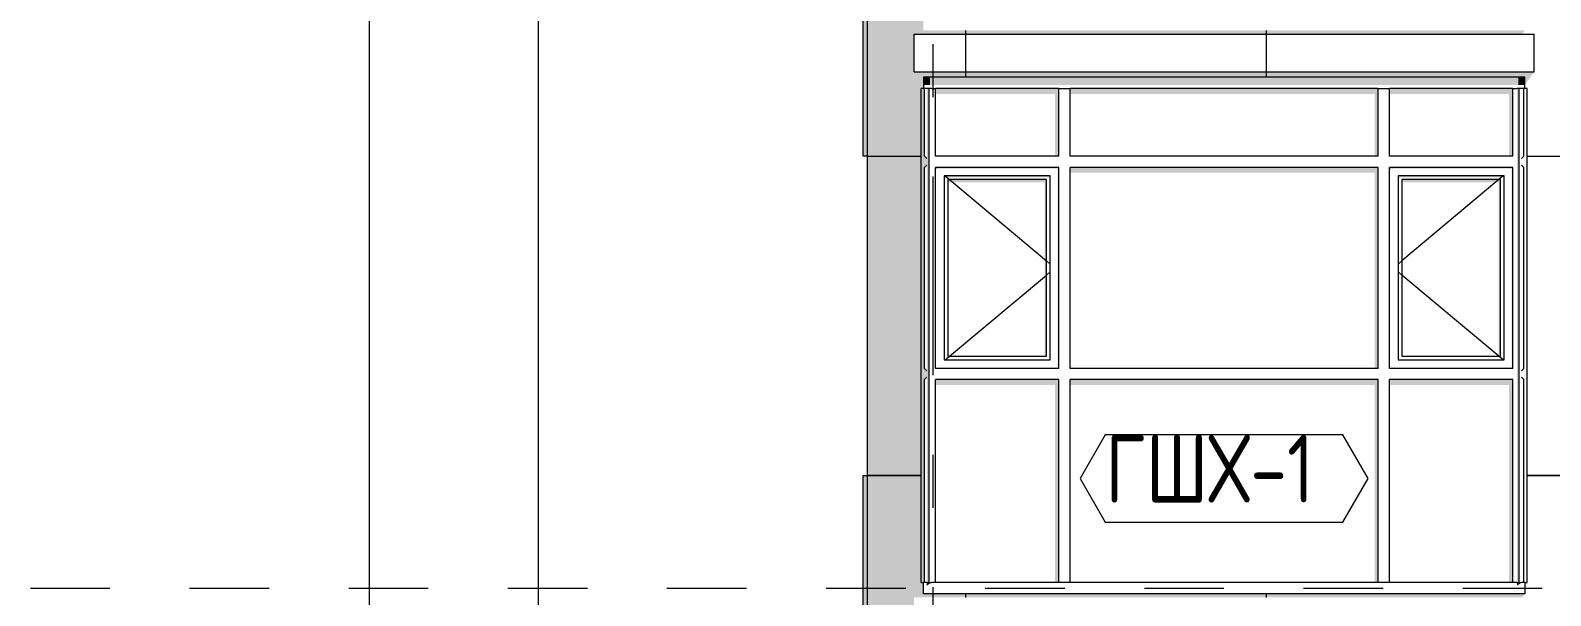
# Model space of a CAD drawing. Header units: millimetres. Extents: x 18162 to 7085488, y 72188 to 247925.
# Drawn here: x 4805139 to 4813226, y 106797 to 109807 of the extents above; entities that cross this region are included whole.
import ezdxf
from ezdxf.enums import TextEntityAlignment as Align

# ---------------------------------------------------------------- set-up
doc = ezdxf.new("R2010")
doc.units = ezdxf.units.MM
doc.header["$MEASUREMENT"] = 0
doc.linetypes.add('Dashed', pattern=[423.333333, 211.666667, -211.666667])
doc.linetypes.add('Double Dashed', pattern=[1093.611073, 529.166651, -211.666656, 141.111112, -211.666656])
for name, color, linetype in [('Finish - Wall', 7, 'Continuous'), ('Structural - Bearing', 7, 'Continuous'), ('Structural - Grid', 7, 'Continuous')]:
    doc.layers.add(name, color=color, linetype=linetype)
doc.styles.add('GENERATED_STYLE_3', font='', dxfattribs={"width": 0.8})
doc.styles.get('GENERATED_STYLE_3').set_extended_font_data('ISOCPEUR MON')
doc.dimstyles.new('GENERATED_STYLE__15', dxfattribs={"dimtxt": 440.00001, "dimasz": 228, "dimexe": 0.18, "dimexo": 150, "dimgap": 0, "dimtad": 1, "dimdec": 0, "dimzin": 0, "dimdsep": 46, "dimtxsty": 'GENERATED_STYLE_3', "dimblk": 'ARROWHEAD_2', "dimblk1": 'ARROWHEAD_2', "dimblk2": 'ARROWHEAD_2', "dimcen": 0.09, "dimclrd": 13, "dimclre": 13, "dimclrt": 13, "dimadec": 0, "dimazin": 0, "dimtfac": 1, "dimtdec": 4, "dimtmove": 0, "dimatfit": 3, "dimfxl": 1, "dimtolj": 1, "dimtzin": 0, "dimarcsym": 0})

# ---------------------------------------------------------------- blocks, each defined once
blk = doc.blocks.new('*X1815', base_point=(4860813, 82836.7))
at = {"layer": 'Structural - Bearing', "color": 8, "linetype": 'Continuous', "lineweight": 13}
for p, q in [((4810113, 109586.7), (4810113, 109556.7)), ((4811713, 109586.7), (4811713, 109556.7)), ((4809589.5, 109136.7), (4809613, 109136.7)), ((4809613, 109136.7), (4809877.1, 109136.7)), ((4813101.9, 109136.7), (4813313, 109136.7)), ((4809589.5, 107436.7), (4809613, 107436.7)), ((4809613, 107436.7), (4809589.5, 107436.7)), ((4809877.1, 107436.7), (4809613, 107436.7)), ((4809613, 107436.7), (4809877.1, 107436.7)), ((4813313, 107436.7), (4813101.9, 107436.7)), ((4813101.9, 107436.7), (4813313, 107436.7)), ((4810113, 106806.7), (4810113, 106786.7)), ((4811713, 106806.7), (4811713, 106786.7))]:
    blk.add_line(p, q, dxfattribs=at)
blk = doc.blocks.new('*X1862', base_point=(4860813, 82836.7))
at = {"layer": 'Structural - Bearing', "color": 8, "linetype": 'Continuous', "lineweight": 13}
for p, q in [((4810113, 109806.7), (4810113, 109786.7)), ((4811713, 109806.7), (4811713, 109786.7))]:
    blk.add_line(p, q, dxfattribs=at)
blk = doc.blocks.new('*X1867', base_point=(4860813, 82836.7))
at = {"layer": 'Structural - Bearing', "color": 7, "linetype": 'Continuous', "lineweight": 9}
for p, q in [((4810113, 109786.7), (4810113, 109586.7)), ((4811713, 109786.7), (4811713, 109586.7))]:
    blk.add_line(p, q, dxfattribs=at)
blk = doc.blocks.new('*X1990', base_point=(4860813, 82836.7))
at = {"layer": 'Structural - Bearing', "color": 7, "linetype": 'Continuous', "lineweight": 9}
blk.add_line((4809589.5, 109136.7), (4809569.5, 109136.7), dxfattribs=at)
blk = doc.blocks.new('*D2154', base_point=(4860813, 82836.7))
at = {"color": 12, "linetype": 'Continuous', "lineweight": 35}
for p, q in [((4807691.8, 121673.3), (4807991.8, 121500.1)), ((4807691.8, 88873.3), (4807991.8, 88700.1))]:
    blk.add_line(p, q, dxfattribs=at)
at = {"color": 13, "linetype": 'Continuous', "lineweight": 13}
for p, q in [((4809319.9, 121586.7), (4807616.8, 121586.7)), ((4807841.8, 88786.7), (4807841.8, 121586.7)), ((4809239.5, 88786.7), (4807616.8, 88786.7)), ((4807841.8, 88586.7), (4807841.8, 88786.7))]:
    blk.add_line(p, q, dxfattribs=at)
at = {"color": 13, "lineweight": 13, "char_height": 440, "attachment_point": 7, "rotation": 90, "style": 'GENERATED_STYLE_3'}
for s, insert in [('\\A1;{\\pql;\\fISOCPEUR MON|b0|i0|c0|p0;\\W0.800000;200}', (4807881.5, 120762.3)), ('\\A1;{\\pql;\\fISOCPEUR MON|b0|i0|c0|p0;\\W0.800000;32,800}', (4807969.4, 104141.6))]:
    blk.add_mtext(s, dxfattribs=dict(at, insert=insert))
blk = doc.blocks.new('ARROWHEAD_2')
at = {"color": 0, "linetype": 'Continuous', "lineweight": 0}
for p, q in [((-0.378, -0.655), (0.378, 0.655)), ((0, 0), (-1, 0))]:
    blk.add_line(p, q, dxfattribs=at)
blk = doc.blocks.new('*D2162', base_point=(4860813, 82836.7))
at = {"color": 12, "linetype": 'Continuous', "lineweight": 35}
for p, q in [((4806791.8, 129223.3), (4807091.8, 129050.1)), ((4806791.8, 82823.3), (4807091.8, 82650.1))]:
    blk.add_line(p, q, dxfattribs=at)
at = {"color": 13, "linetype": 'Continuous', "lineweight": 13}
for p, q in [((4809439.5, 129136.7), (4806716.8, 129136.7)), ((4806941.8, 82736.7), (4806941.8, 129136.7)), ((4809439.5, 82736.7), (4806716.8, 82736.7)), ((4806941.8, 82590), (4806941.8, 82736.7))]:
    blk.add_line(p, q, dxfattribs=at)
at = {"color": 13, "lineweight": 13, "insert": (4807069.4, 105225.3), "char_height": 440, "attachment_point": 7, "rotation": 90, "style": 'GENERATED_STYLE_3'}
blk.add_mtext('\\A1;{\\pql;\\fISOCPEUR MON|b0|i0|c0|p0;\\W0.800000;46,400}', dxfattribs=at)
blk = doc.blocks.new('Label_101_3', base_point=(4811489.5, 107186.7))
at = {"color": 13, "linetype": 'Continuous', "lineweight": 13, "flags": 128}
blk.add_lwpolyline([(4810723.1, 107420.9), (4810857.2, 107188.7), (4812121.8, 107188.7), (4812255.9, 107420.9), (4812121.8, 107653.2), (4810857.2, 107653.2)], close=True, dxfattribs=at)
at = {"color": 13, "lineweight": 13, "insert": (4810857.2, 107652.5), "char_height": 360, "attachment_point": 1, "style": 'GENERATED_STYLE_3'}
blk.add_mtext('\\A1;{\\pql;\\pt0,253000;\\fISOCPEUR MON|b0|i0|c0|p0;\\W0.800000;ГШХ-1\\fISOCPEUR MON|b0|i0|c0|p0;\\W0.800000;\\A1{\\H.66x;\\S^  ;}\\fISOCPEUR MON|b0|i0|c0|p0;\\W0.800000;\\fISOCPEUR MON|b0|i0|c0|p0;\\W0.800000;\\A1{\\H.66x;\\S^  ;}\\fISOCPEUR MON|b0|i0|c0|p0;\\W0.800000; \\fISOCPEUR MON|b0|i0|c0|p0;\\W0.800000;\\fISOCPEUR MON|b0|i0|c0|p0;\\W0.800000;\\fISOCPEUR MON|b0|i0|c0|p0;\\W0.800000;\\fISOCPEUR MON|b0|i0|c0|p0;\\W0.800000;\\fISOCPEUR MON|b0|i0|c0|p0;\\W0.800000;\\fISOCPEUR MON|b0|i0|c0|p0;\\W0.800000;\\fISOCPEUR MON|b0|i0|c0|p0;\\W0.800000;\\fISOCPEUR MON|b0|i0|c0|p0;\\W0.800000;\\fISOCPEUR MON|b0|i0|c0|p0;\\W0.800000;\\fISOCPEUR MON|b0|i0|c0|p0;\\W0.800000;\\fISOCPEUR MON|b0|i0|c0|p0;\\W0.800000;\\fISOCPEUR MON|b0|i0|c0|p0;\\W0.800000;\\fISOCPEUR MON|b0|i0|c0|p0;\\W0.800000;\\fISOCPEUR MON|b0|i0|c0|p0;\\W0.800000;\\fISOCPEUR MON|b0|i0|c0|p0;\\W0.800000;\\fISOCPEUR MON|b0|i0|c0|p0;\\W0.800000;\\fISOCPEUR MON|b0|i0|c0|p0;\\W0.800000;\\fISOCPEUR MON|b0|i0|c0|p0;\\W0.800000;\\fISOCPEUR MON|b0|i0|c0|p0;\\W0.800000;\\fISOCPEUR MON|b0|i0|c0|p0;\\W0.800000;\\fISOCPEUR MON|b0|i0|c0|p0;\\W0.800000;\\fISOCPEUR MON|b0|i0|c0|p0;\\W0.800000;\\fISOCPEUR MON|b0|i0|c0|p0;\\W0.800000;\\fISOCPEUR MON|b0|i0|c0|p0;\\W0.800000;\\fISOCPEUR MON|b0|i0|c0|p0;\\W0.800000;\\fISOCPEUR MON|b0|i0|c0|p0;\\W0.800000;\\fISOCPEUR MON|b0|i0|c0|p0;\\W0.800000;\\fISOCPEUR MON|b0|i0|c0|p0;\\W0.800000;\\fISOCPEUR MON|b0|i0|c0|p0;\\W0.800000;\\fISOCPEUR MON|b0|i0|c0|p0;\\W0.800000;\\fISOCPEUR MON|b0|i0|c0|p0;\\W0.800000;\\fISOCPEUR MON|b0|i0|c0|p0;\\W0.800000;\\fISOCPEUR MON|b0|i0|c0|p0;\\W0.800000;\\fISOCPEUR MON|b0|i0|c0|p0;\\W0.800000;\\fISOCPEUR MON|b0|i0|c0|p0;\\W0.800000;\\fISOCPEUR MON|b0|i0|c0|p0;\\W0.800000;\\fISOCPEUR MON|b0|i0|c0|p0;\\W0.800000;\\fISOCPEUR MON|b0|i0|c0|p0;\\W0.800000;\\fISOCPEUR MON|b0|i0|c0|p0;\\W0.800000;\\fISOCPEUR MON|b0|i0|c0|p0;\\W0.800000;\\fISOCPEUR MON|b0|i0|c0|p0;\\W0.800000;\\fISOCPEUR MON|b0|i0|c0|p0;\\W0.800000;\\fISOCPEUR MON|b0|i0|c0|p0;\\W0.800000;}', dxfattribs=at)
blk = doc.blocks.new('Standard grid marker[368]_3', base_point=(4809939.5, 142836.7))
at = {"layer": 'Structural - Grid', "color": 13, "linetype": 'Double Dashed', "lineweight": 13, "ltscale": 2}
blk.add_line((4809939.5, 141836.7), (4809939.5, 80336.7), dxfattribs=at)
at = {"layer": 'Structural - Grid', "color": 13, "lineweight": 13, "style": 'GENERATED_STYLE_3'}
blk.add_attdef('AC_MarkerText_1', text='', height=500, rotation=360, dxfattribs=at).set_placement((4809939.5, 78986.7), align=Align.TOP_CENTER)

msp = doc.modelspace()

# ---------------------------------------------------------------- hatches: boundary and pattern name
at = {"layer": 'Finish - Wall', "linetype": 'Continuous', "lineweight": 0}
for points in [[(4809889.5, 109556.7), (4809889.5, 109516), (4809924.5, 109516), (4809924.5, 109556.7)], [(4809924.5, 109556.7), (4809924.5, 109516), (4810639.5, 109516), (4810639.5, 109556.7)], [(4812339.5, 109556.7), (4810639.5, 109556.7), (4810639.5, 109516), (4812339.5, 109516)], [(4812339.5, 109556.7), (4812339.5, 109516), (4813054.5, 109516), (4813054.5, 109556.7)], [(4813054.5, 109556.7), (4813054.5, 109516), (4813089.5, 109516), (4813089.5, 109556.7)], [(4809877.1, 109106.7), (4809919.5, 109106.7), (4809919.5, 109496.7), (4809907.1, 109496.7), (4809907.1, 109124.1), (4809894.5, 109136.7), (4809894.5, 109496.7), (4809877.1, 109496.7)], [(4809954.5, 109496.7), (4809954.5, 109468.4), (4810589.5, 109468.4), (4810589.5, 109136.7), (4810609.5, 109136.7), (4810609.5, 109496.7)], [(4812309.5, 109496.7), (4810669.5, 109496.7), (4810669.5, 109468.4), (4812289.5, 109468.4), (4812289.5, 109136.7), (4812309.5, 109136.7)], [(4812369.5, 109496.7), (4812369.5, 109468.4), (4813004.5, 109468.4), (4813004.5, 109136.7), (4813024.5, 109136.7), (4813024.5, 109496.7)], [(4813047.1, 109106.7), (4813059.5, 109106.7), (4813059.5, 109496.7), (4813047.1, 109496.7)], [(4813084.5, 109489.6), (4813089.5, 109496.7), (4813084.5, 109496.7)], [(4813047.1, 107976.7), (4813059.5, 107976.7), (4813059.5, 109106.7), (4813047.1, 109106.7)], [(4813084.5, 109136.7), (4813071.9, 109124.1), (4813078.2, 109127.8)], [(4809961.6, 109069.6), (4809954.5, 109076.7), (4809954.5, 109069.6)], [(4809954.5, 109076.7), (4809961.6, 109069.6), (4810602.4, 109069.6), (4810609.5, 109076.7)], [(4809999.5, 109031.7), (4809999.5, 109024.6), (4810006.6, 109024.6)], [(4810564.5, 109031.7), (4809999.5, 109031.7), (4810006.6, 109024.6), (4810557.4, 109024.6)], [(4810564.5, 109031.7), (4810557.4, 109024.6), (4810559.5, 109024.6), (4810559.5, 108056.7), (4810564.5, 108051.7)], [(4810602.4, 109069.6), (4810604.5, 109069.6), (4810604.5, 108011.7), (4810609.5, 108006.7), (4810609.5, 109076.7)], [(4810669.5, 109076.7), (4810669.5, 109048.4), (4812289.5, 109048.4), (4812289.5, 108006.7), (4812309.5, 108006.7), (4812309.5, 109076.7)], [(4812376.6, 109069.6), (4812369.5, 109076.7), (4812369.5, 109069.6)], [(4812369.5, 109076.7), (4812376.6, 109069.6), (4813017.4, 109069.6), (4813024.5, 109076.7)], [(4812414.5, 109031.7), (4812414.5, 109024.6), (4812421.6, 109024.6)], [(4812414.5, 109031.7), (4812421.6, 109024.6), (4812972.4, 109024.6), (4812979.5, 109031.7)], [(4812979.5, 109031.7), (4812972.4, 109024.6), (4812974.5, 109024.6), (4812974.5, 108056.7), (4812979.5, 108051.7)], [(4813024.5, 109076.7), (4813017.4, 109069.6), (4813019.5, 109069.6), (4813019.5, 108011.7), (4813024.5, 108006.7)], [(4810544.5, 109011.7), (4810019.5, 109011.7), (4810019.5, 108997.5), (4810534.5, 108997.5), (4810534.5, 108071.7), (4810544.5, 108071.7)], [(4812959.5, 109011.7), (4812434.5, 109011.7), (4812434.5, 108997.5), (4812949.5, 108997.5), (4812949.5, 108071.7), (4812959.5, 108071.7)], [(4810559.5, 108051.7), (4810564.5, 108051.7), (4810559.5, 108056.7)], [(4812974.5, 108051.7), (4812979.5, 108051.7), (4812974.5, 108056.7)], [(4809877.1, 106866.7), (4809894.5, 106866.7), (4809894.5, 107946.7), (4809907.1, 107959.3), (4809907.1, 106866.7), (4809919.5, 106866.7), (4809919.5, 107976.7), (4809877.1, 107976.7)], [(4810604.5, 108011.7), (4810604.5, 108006.7), (4810609.5, 108006.7)], [(4813019.5, 108006.7), (4813024.5, 108006.7), (4813019.5, 108011.7)], [(4813047.1, 106866.7), (4813059.5, 106866.7), (4813059.5, 107976.7), (4813047.1, 107976.7)], [(4813084.5, 108006.7), (4813071.9, 107994.1), (4813078.2, 107997.8)], [(4810609.5, 107946.7), (4809954.5, 107946.7), (4809954.5, 107918.4), (4810589.5, 107918.4), (4810589.5, 106866.7), (4810609.5, 106866.7)], [(4810669.5, 107946.7), (4810669.5, 107918.4), (4812289.5, 107918.4), (4812289.5, 106866.7), (4812309.5, 106866.7), (4812309.5, 107946.7)], [(4812369.5, 107946.7), (4812369.5, 107918.4), (4813004.5, 107918.4), (4813004.5, 106866.7), (4813024.5, 106866.7), (4813024.5, 107946.7)], [(4809907.1, 106849.1), (4809924.5, 106861.4), (4809924.5, 106866.7), (4809907.1, 106866.7)], [(4809924.5, 106861.4), (4809931.9, 106866.7), (4809924.5, 106866.7)], [(4813047.1, 106849.1), (4813054.5, 106854.4), (4813054.5, 106866.7), (4813047.1, 106866.7)], [(4813071.9, 106866.7), (4813054.5, 106866.7), (4813054.5, 106854.4)]]:
    msp.add_hatch(color=49, dxfattribs=at).paths.add_polyline_path(points)
h = msp.add_hatch(color=49, dxfattribs=at)
h.paths.add_polyline_path([(4809877.1, 109106.7), (4809877.1, 107976.7), (4809919.5, 107976.7), (4809919.5, 109106.7)])
h.paths.add_polyline_path([(4809894.5, 108006.7), (4809894.5, 109076.7), (4809907.1, 109089.3), (4809907.1, 107994.1)], flags=0)
at = {"layer": 'Structural - Bearing', "linetype": 'Continuous', "lineweight": 0}
for points in [[(4809839.5, 112736.7), (4809589.5, 112736.7), (4809589.5, 109736.7), (4809839.5, 109736.7), (4809839.5, 109786.7), (4813075.4, 109786.7), (4813089.5, 109806.7), (4809889.5, 109806.7), (4809889.5, 109866.7), (4809877.1, 109866.7), (4809877.1, 112496.7), (4809889.5, 112496.7), (4809889.5, 112556.7), (4813089.5, 112556.7), (4813089.5, 112516), (4813139.5, 112586.7), (4809839.5, 112586.7)], [(4809569.5, 109136.7), (4809589.5, 109136.7), (4809589.5, 110436.7), (4809569.5, 110436.7)], [(4809589.5, 106736.7), (4809839.5, 106736.7), (4809839.5, 106786.7), (4813075.4, 106786.7), (4813089.5, 106806.7), (4809889.5, 106806.7), (4809889.5, 106866.7), (4809877.1, 106866.7), (4809877.1, 109496.7), (4809889.5, 109496.7), (4809889.5, 109556.7), (4813089.5, 109556.7), (4813089.5, 109516), (4813139.5, 109586.7), (4809839.5, 109586.7), (4809839.5, 109736.7), (4809589.5, 109736.7)], [(4809569.5, 106136.7), (4809589.5, 106136.7), (4809589.5, 107436.7), (4809569.5, 107436.7)]]:
    msp.add_hatch(color=49, dxfattribs=at).paths.add_polyline_path(points)

# ---------------------------------------------------------------- linework, layer by layer
at = {"color": 8, "linetype": 'Dashed', "lineweight": 13, "ltscale": 2}
msp.add_line((4805138.5, 106836.7), (4846132, 106836.7), dxfattribs=at)
at = {"layer": 'Finish - Wall', "color": 7, "linetype": 'Continuous', "lineweight": 9}
for p, q in [((4809889.5, 109556.7), (4809889.5, 109496.7)), ((4809924.5, 109556.7), (4809889.5, 109556.7)), ((4810639.5, 109556.7), (4809924.5, 109556.7)), ((4812339.5, 109556.7), (4810639.5, 109556.7)), ((4813054.5, 109556.7), (4812339.5, 109556.7)), ((4813089.5, 109556.7), (4813054.5, 109556.7)), ((4813089.5, 109496.7), (4813089.5, 109556.7)), ((4809889.5, 109496.7), (4809877.1, 109496.7)), ((4809877.1, 109106.7), (4809877.1, 109496.7)), ((4809894.5, 109496.7), (4809889.5, 109496.7)), ((4809907.1, 109496.7), (4809894.5, 109496.7)), ((4809894.5, 109136.7), (4809894.5, 109496.7)), ((4809919.5, 109496.7), (4809907.1, 109496.7)), ((4809931.9, 109496.7), (4809919.5, 109496.7)), ((4809919.5, 109106.7), (4809919.5, 109496.7)), ((4809931.9, 109496.7), (4809954.5, 109496.7)), ((4810609.5, 109496.7), (4809954.5, 109496.7)), ((4809954.5, 109136.7), (4809954.5, 109496.7)), ((4810609.5, 109496.7), (4810669.5, 109496.7)), ((4810609.5, 109136.7), (4810609.5, 109496.7)), ((4812309.5, 109496.7), (4810669.5, 109496.7)), ((4810669.5, 109136.7), (4810669.5, 109496.7)), ((4812309.5, 109496.7), (4812369.5, 109496.7)), ((4812309.5, 109136.7), (4812309.5, 109496.7)), ((4813024.5, 109496.7), (4812369.5, 109496.7)), ((4812369.5, 109136.7), (4812369.5, 109496.7)), ((4813024.5, 109496.7), (4813047.1, 109496.7)), ((4813024.5, 109136.7), (4813024.5, 109496.7)), ((4813059.5, 109496.7), (4813047.1, 109496.7)), ((4813071.9, 109496.7), (4813059.5, 109496.7)), ((4813059.5, 109106.7), (4813059.5, 109496.7)), ((4813084.5, 109496.7), (4813071.9, 109496.7)), ((4813089.5, 109496.7), (4813084.5, 109496.7)), ((4813084.5, 109136.7), (4813084.5, 109496.7)), ((4813101.9, 109496.7), (4813089.5, 109496.7)), ((4813101.9, 109106.7), (4813101.9, 109496.7)), ((4809877.1, 107976.7), (4809877.1, 109106.7)), ((4809907.1, 109124.1), (4809894.5, 109136.7)), ((4809919.5, 107976.7), (4809919.5, 109106.7)), ((4810609.5, 109136.7), (4809954.5, 109136.7)), ((4812309.5, 109136.7), (4810669.5, 109136.7)), ((4813024.5, 109136.7), (4812369.5, 109136.7)), ((4813059.5, 107976.7), (4813059.5, 109106.7)), ((4813084.5, 109136.7), (4813071.9, 109124.1)), ((4813101.9, 107976.7), (4813101.9, 109106.7)), ((4809894.5, 109076.7), (4809907.1, 109089.3)), ((4809894.5, 108006.7), (4809894.5, 109076.7)), ((4809954.5, 108006.7), (4809954.5, 109076.7)), ((4810609.5, 109076.7), (4809954.5, 109076.7)), ((4809999.5, 109031.7), (4809999.5, 108051.7)), ((4810564.5, 109031.7), (4809999.5, 109031.7)), ((4810004.4, 109031.7), (4810028.3, 109011.7)), ((4810564.5, 108051.7), (4810564.5, 109031.7)), ((4810609.5, 108006.7), (4810609.5, 109076.7)), ((4810669.5, 108006.7), (4810669.5, 109076.7)), ((4812309.5, 109076.7), (4810669.5, 109076.7)), ((4812309.5, 108006.7), (4812309.5, 109076.7)), ((4812369.5, 108006.7), (4812369.5, 109076.7)), ((4813024.5, 109076.7), (4812369.5, 109076.7)), ((4812414.5, 109031.7), (4812414.5, 108051.7)), ((4812979.5, 109031.7), (4812414.5, 109031.7)), ((4812974.7, 109031.7), (4812950.8, 109011.7)), ((4812979.5, 108051.7), (4812979.5, 109031.7)), ((4813024.5, 108006.7), (4813024.5, 109076.7)), ((4813071.9, 109089.3), (4813084.5, 109076.7)), ((4813084.5, 108006.7), (4813084.5, 109076.7)), ((4810544.5, 109011.7), (4810019.5, 109011.7)), ((4810019.5, 109011.7), (4810019.5, 108071.7)), ((4810028.3, 109011.7), (4810544.5, 108579.4)), ((4810544.5, 108071.7), (4810544.5, 109011.7)), ((4812959.5, 109011.7), (4812434.5, 109011.7)), ((4812950.8, 109011.7), (4812434.5, 108579.4)), ((4812434.5, 109011.7), (4812434.5, 108071.7)), ((4812959.5, 108071.7), (4812959.5, 109011.7)), ((4810544.5, 108579.4), (4810564.5, 108562.6)), ((4812434.5, 108579.4), (4812414.5, 108562.6)), ((4810028.3, 108071.7), (4810544.5, 108504)), ((4810544.5, 108504), (4810564.5, 108520.7)), ((4812434.5, 108504), (4812414.5, 108520.7)), ((4812950.8, 108071.7), (4812434.5, 108504)), ((4810004.4, 108051.7), (4810028.3, 108071.7)), ((4810019.5, 108071.7), (4810544.5, 108071.7)), ((4812434.5, 108071.7), (4812959.5, 108071.7)), ((4812974.7, 108051.7), (4812950.8, 108071.7)), ((4809877.1, 106866.7), (4809877.1, 107976.7)), ((4809907.1, 107994.1), (4809894.5, 108006.7)), ((4809919.5, 106866.7), (4809919.5, 107976.7)), ((4810609.5, 108006.7), (4809954.5, 108006.7)), ((4809999.5, 108051.7), (4810564.5, 108051.7)), ((4812309.5, 108006.7), (4810669.5, 108006.7)), ((4813024.5, 108006.7), (4812369.5, 108006.7)), ((4812414.5, 108051.7), (4812979.5, 108051.7)), ((4813059.5, 106866.7), (4813059.5, 107976.7)), ((4813084.5, 108006.7), (4813071.9, 107994.1)), ((4813101.9, 106866.7), (4813101.9, 107976.7)), ((4809894.5, 107946.7), (4809907.1, 107959.3)), ((4809894.5, 106866.7), (4809894.5, 107946.7)), ((4809954.5, 106866.7), (4809954.5, 107946.7)), ((4810609.5, 107946.7), (4809954.5, 107946.7)), ((4810609.5, 106866.7), (4810609.5, 107946.7)), ((4810669.5, 106866.7), (4810669.5, 107946.7)), ((4812309.5, 107946.7), (4810669.5, 107946.7)), ((4812309.5, 106866.7), (4812309.5, 107946.7)), ((4812369.5, 106866.7), (4812369.5, 107946.7)), ((4813024.5, 107946.7), (4812369.5, 107946.7)), ((4813024.5, 106866.7), (4813024.5, 107946.7)), ((4813071.9, 107959.3), (4813084.5, 107946.7)), ((4813084.5, 106866.7), (4813084.5, 107946.7)), ((4809877.1, 106866.7), (4809889.5, 106866.7)), ((4809889.5, 106806.7), (4809889.5, 106866.7)), ((4809894.5, 106866.7), (4809889.5, 106866.7)), ((4809907.1, 106866.7), (4809894.5, 106866.7)), ((4809907.1, 106866.7), (4809919.5, 106866.7)), ((4809919.5, 106866.7), (4809931.9, 106866.7)), ((4809954.5, 106866.7), (4809931.9, 106866.7)), ((4810609.5, 106866.7), (4809954.5, 106866.7)), ((4810669.5, 106866.7), (4810609.5, 106866.7)), ((4812309.5, 106866.7), (4810669.5, 106866.7)), ((4812369.5, 106866.7), (4812309.5, 106866.7)), ((4813024.5, 106866.7), (4812369.5, 106866.7)), ((4813047.1, 106866.7), (4813024.5, 106866.7)), ((4813047.1, 106866.7), (4813059.5, 106866.7)), ((4813059.5, 106866.7), (4813071.9, 106866.7)), ((4813084.5, 106866.7), (4813071.9, 106866.7)), ((4813089.5, 106866.7), (4813084.5, 106866.7)), ((4813089.5, 106866.7), (4813089.5, 106806.7)), ((4813089.5, 106866.7), (4813101.9, 106866.7)), ((4809924.5, 106806.7), (4809889.5, 106806.7)), ((4810639.5, 106806.7), (4809924.5, 106806.7)), ((4812339.5, 106806.7), (4810639.5, 106806.7)), ((4813054.5, 106806.7), (4812339.5, 106806.7)), ((4813089.5, 106806.7), (4813054.5, 106806.7))]:
    msp.add_line(p, q, dxfattribs=at)
at = {"layer": 'Structural - Bearing', "color": 7, "linetype": 'Continuous', "lineweight": 13}
for p, q in [((4809589.5, 112736.7), (4809589.5, 109736.7)), ((4809569.5, 109136.7), (4809569.5, 110436.7)), ((4809839.5, 109586.7), (4809839.5, 109786.7)), ((4809839.5, 109786.7), (4813139.5, 109786.7)), ((4813139.5, 109586.7), (4813139.5, 109786.7)), ((4809589.5, 109736.7), (4809589.5, 106736.7)), ((4809839.5, 109586.7), (4813139.5, 109586.7)), ((4809589.5, 109136.7), (4809569.5, 109136.7)), ((4809569.5, 107436.7), (4809589.5, 107436.7)), ((4809569.5, 106136.7), (4809569.5, 107436.7))]:
    msp.add_line(p, q, dxfattribs=at)

# ---------------------------------------------------------------- block references
at = {"color": 12, "linetype": 'Continuous', "lineweight": 13}
msp.add_blockref('Label_101_3', (4811489.5, 107186.7), dxfattribs=at)
at = {"layer": 'Structural - Bearing', "lineweight": 0}
for name in ['*X1862', '*X1867', '*X1815', '*X1990']:
    msp.add_blockref(name, (4860813, 82836.7), dxfattribs=at)
at = {"layer": 'Structural - Grid', "color": 13, "linetype": 'Continuous', "lineweight": 13}
msp.add_blockref('Standard grid marker[368]_3', (4809939.5, 142836.7), dxfattribs=at)

# ---------------------------------------------------------------- dimensions: what is measured, and where the dimension line sits
at = {"color": 13, "linetype": 'Continuous', "lineweight": 13}
for base, p1, p2, picture, middle in [((4806941.8, 129136.7), (4809589.5, 82736.7), (4809589.5, 129136.7), '*D2162', (4806633.8, 106129.8)), ((4807841.8, 121586.7), (4809389.5, 88786.7), (4809469.9, 121586.7), '*D2154', (4807533.8, 105046.1))]:
    dim = msp.add_linear_dim(base=base, p1=p1, p2=p2, angle=90, dimstyle='GENERATED_STYLE__15', dxfattribs=at)
    dim.commit()
    dim.dimension.update_dxf_attribs({"geometry": picture, "text_midpoint": middle, "dimtype": 160, "text_rotation": 90})

doc.saveas('drawing.dxf')
